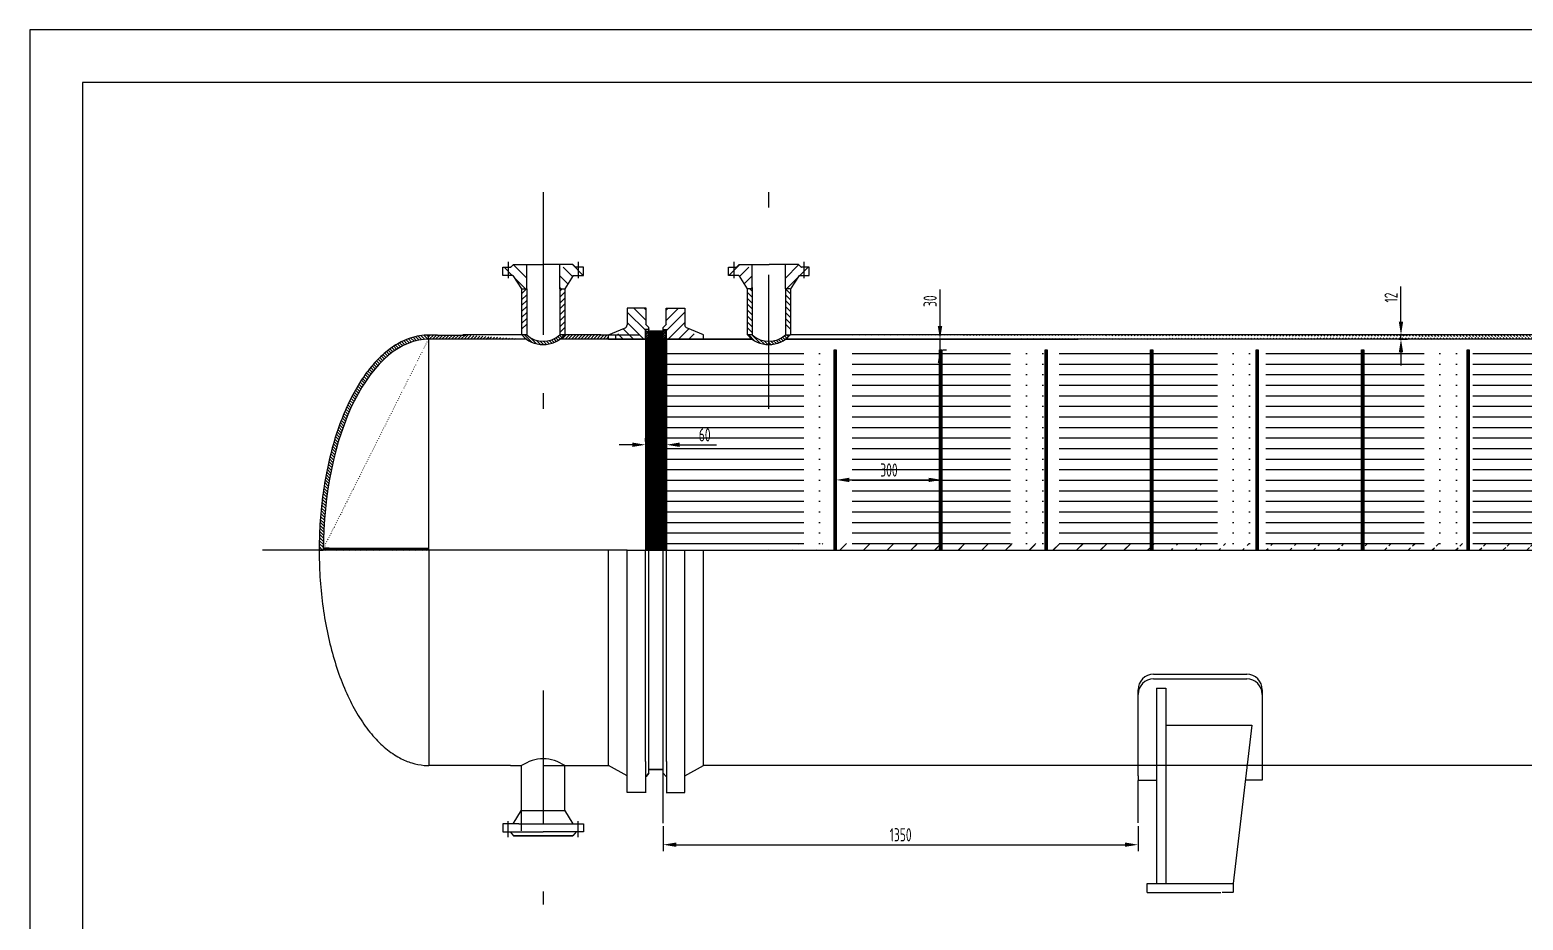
# Model space of a CAD drawing. Extents: x 1926 to 2767, y 1180 to 1774.
# Drawn here: x 1926 to 2209, y 1605.3 to 1774 of the extents above; entities that cross this region are included whole.
import ezdxf

# ---------------------------------------------------------------- set-up
doc = ezdxf.new("R2010")
doc.units = 0
for name, pattern in [('DASHDOT-M', [36, 30, -3, 0, -3]), ('DASHEDX2', [38.1, 25.4, -12.7]), ('DIVIDE-M', [39, 30, -3, 0, -3, 0, -3])]:
    doc.linetypes.add(name, pattern=pattern)
doc.layers.get('0').update_dxf_attribs({"linetype": 'CONTINUOUS'})
doc.layers.get('DEFPOINTS').update_dxf_attribs({"linetype": 'CONTINUOUS'})
doc.layers.add('CDR_DWG1', color=18, linetype='CONTINUOUS')
doc.layers.add('CDR_DWG3', color=1, linetype='DASHDOT-M')
doc.styles.get("Standard").update_dxf_attribs({"font": 'isocp.shx', "width": 0.707, "bigfont": 'hztxt.shx'})
doc.dimstyles.new('ISO-25', dxfattribs={"dimtxt": 2.5, "dimasz": 2.5, "dimexe": 1.25, "dimexo": 0.625, "dimtad": 1, "dimlfac": 15, "dimtxsty": 'STANDARD', "dimcen": 2.5, "dimazin": 3, "dimtfac": 1, "dimtmove": 0, "dimatfit": 3})
pattern_1 = [(135, (1936.8691, 1532.5973), (-0.29934187, -0.29934187), [])]
pattern_2 = [(45, (1936.8691, 1532.5973), (-0.2993419, 0.2993419), [])]
pattern_3 = [(45, (1956.86908, 1532.59732), (-0.14967094, 0.14967094), [])]

# ---------------------------------------------------------------- blocks, each defined once
blk = doc.blocks.new('*X2')
for p, q in [((114.44, 233.24), (115.33, 234.12)), ((114.44, 233.94), (114.62, 234.12)), ((114.44, 232.53), (115.36, 233.45)), ((115.36, 232.54), (114.44, 233.45)), ((115.17, 232.02), (114.44, 232.75)), ((115.36, 233.24), (114.48, 234.12)), ((114.64, 232.02), (115.36, 232.74)), ((115.36, 233.95), (115.19, 234.12)), ((114.46, 232.02), (114.44, 232.04))]:
    blk.add_line(p, q)
blk = doc.blocks.new('*X1')
for p, q in [((41.06, 114.6), (44.43, 117.97)), ((41.06, 117.43), (41.6, 117.97)), ((41.06, 111.77), (46.21, 116.92)), ((41.64, 109.52), (46.21, 114.09)), ((44.47, 109.52), (47.32, 112.37)), ((47.29, 109.52), (48.73, 110.96))]:
    blk.add_line(p, q)
blk = doc.blocks.new('法兰')
at = {"layer": 'CDR_DWG1'}
for p, q in [((5.09, 8.47), (5.09, 3.95)), ((10.24, 4.16), (10.24, 8.47)), ((11.01, 3.24), (10.09, 4.16)), ((-0.03, 1.18), (4.39, 2.99)), ((-0.03, 0), (-0.03, 1.18)), ((-0.01, 0.02), (11.01, 0.02)), ((10.98, 2.68), (10.04, 2.68)), ((10.09, 2.2), (10.09, 2.68)), ((10.09, 0.02), (10.09, 2.2)), ((10.11, 2.2), (11.02, 2.2)), ((11.01, 2.21), (11.01, 2.88)), ((11.01, 0.04), (11.01, 2.21))]:
    blk.add_line(p, q, dxfattribs=at)
blk.add_arc((4.09, 3.95), 1, 287.5069, 0, dxfattribs=at)
at = {"xscale": -1}
blk.add_blockref('*X1', (51.3, -109.5), dxfattribs=at)
blk.add_blockref('*X2', (-104.35, -231.93))
blk = doc.blocks.new('*X11')
for p, q in [((140.74, 221.35), (141.9, 222.51)), ((140.74, 219.93), (141.94, 221.13)), ((140.74, 218.52), (141.94, 219.72)), ((140.74, 217.11), (141.94, 218.31)), ((140.74, 215.69), (141.94, 216.89)), ((140.74, 214.28), (141.94, 215.48)), ((140.74, 212.86), (141.94, 214.06))]:
    blk.add_line(p, q)
blk = doc.blocks.new('*X12')
for p, q in [((149.84, 221.96), (150.39, 222.51)), ((149.84, 220.55), (151.04, 221.75)), ((149.84, 219.13), (151.04, 220.34)), ((149.84, 217.72), (151.04, 218.93)), ((149.84, 216.3), (151.04, 217.51)), ((149.84, 214.89), (151.04, 216.1)), ((149.84, 213.48), (151.04, 214.68)), ((149.84, 212.06), (151.04, 213.27))]:
    blk.add_line(p, q)
blk = doc.blocks.new('*X10')
for p, q in [((85.38, 225.75), (83.45, 227.68)), ((88.87, 225.09), (85.69, 228.27)), ((88.61, 222.51), (85.86, 225.27)), ((98.72, 223.72), (96.77, 225.67)), ((99.8, 225.47), (97.59, 227.68)), ((102.35, 225.75), (99.78, 228.32)), ((97.1, 222.51), (96.77, 222.85))]:
    blk.add_line(p, q)
blk = doc.blocks.new('鞍座')
at = {"layer": 'CDR_DWG1'}
for p, q in [((2, 12.78), (14.05, 12.78)), ((2, 12.18), (14.05, 12.18)), ((0, -0.33), (0, 10.78)), ((2.38, 10.99), (2.38, -14.23)), ((2.38, 10.99), (3.58, 10.99)), ((3.58, 10.99), (3.58, -14.23)), ((16.05, 10.78), (16.05, -0.92)), ((3.58, 6.2), (14.69, 6.2)), ((14.69, 6.2), (12.3, -14.23)), ((0, -0.33), (0, -0.92)), ((0, -0.92), (2.38, -0.92)), ((16.05, -0.92), (13.86, -0.92)), ((1.19, -15.43), (1.19, -14.23)), ((1.19, -14.23), (12.3, -14.23)), ((1.19, -15.43), (10.72, -15.43)), ((12.25, -15.43), (10.89, -15.43)), ((12.3, -14.23), (12.3, -15.43))]:
    blk.add_line(p, q, dxfattribs=at)
for centre, start, end in [((2, 10.78), 90, 180), ((2, 10.18), 90, 180), ((14.05, 10.78), 0, 90), ((14.05, 10.18), 0, 90)]:
    blk.add_arc(centre, 2, start, end, dxfattribs=at)
blk = doc.blocks.new('*D43')
at = {"color": 0}
for p, q in [((2078.8, 1687.4), (2078.8, 1689.95)), ((2098.8, 1687.4), (2098.8, 1689.95)), ((2081.3, 1688.7), (2096.3, 1688.7))]:
    blk.add_line(p, q, dxfattribs=at)
for points in [[(2081.3, 1689.11), (2081.3, 1688.28), (2078.8, 1688.7)], [(2096.3, 1689.11), (2096.3, 1688.28), (2098.8, 1688.7)]]:
    blk.add_solid(points, dxfattribs=at)
at = {"layer": 'DEFPOINTS', "color": 0}
for p in [(2098.8, 1688.7), (2078.8, 1686.77), (2098.8, 1686.77)]:
    blk.add_point(p, dxfattribs=at)
at = {"color": 0, "insert": (2088.8, 1690.57), "char_height": 2.5, "attachment_point": 5}
blk.add_mtext('300', dxfattribs=at)
blk = doc.blocks.new('*D45')
at = {"color": 0}
for p, q in [((2098.48, 1717.86), (2098.48, 1724.77)), ((2098.48, 1713.36), (2098.48, 1715.36)), ((2099.03, 1715.36), (2099.73, 1715.36)), ((2099.03, 1713.36), (2099.73, 1713.36)), ((2098.48, 1710.86), (2098.48, 1708.36))]:
    blk.add_line(p, q, dxfattribs=at)
for points in [[(2098.06, 1717.86), (2098.9, 1717.86), (2098.48, 1715.36)], [(2098.06, 1710.86), (2098.9, 1710.86), (2098.48, 1713.36)]]:
    blk.add_solid(points, dxfattribs=at)
at = {"layer": 'DEFPOINTS', "color": 0}
for p in [(2098.4, 1715.36), (2098.48, 1715.36), (2098.4, 1713.36)]:
    blk.add_point(p, dxfattribs=at)
at = {"color": 0, "insert": (2096.61, 1722.57), "char_height": 2.5, "attachment_point": 5, "rotation": 90}
blk.add_mtext('30', dxfattribs=at)
blk = doc.blocks.new('*D37')
at = {"color": 0}
for p, q in [((2046.02, 1623.11), (2046.02, 1618.33)), ((2136.02, 1623.11), (2136.02, 1618.33)), ((2048.52, 1619.58), (2133.52, 1619.58))]:
    blk.add_line(p, q, dxfattribs=at)
for points in [[(2048.52, 1620), (2048.52, 1619.17), (2046.02, 1619.58)], [(2133.52, 1620), (2133.52, 1619.17), (2136.02, 1619.58)]]:
    blk.add_solid(points, dxfattribs=at)
at = {"layer": 'DEFPOINTS', "color": 0}
for p in [(2046.02, 1623.73), (2136.02, 1623.73), (2136.02, 1619.58)]:
    blk.add_point(p, dxfattribs=at)
at = {"color": 0, "insert": (2091.02, 1621.46), "char_height": 2.5, "attachment_point": 5}
blk.add_mtext('1350', dxfattribs=at)
blk = doc.blocks.new('*D38')
at = {"color": 0}
for p, q in [((2185.86, 1718.66), (2185.86, 1725.34)), ((2185.46, 1716.16), (2187.11, 1716.16)), ((2185.46, 1715.36), (2187.11, 1715.36)), ((2185.86, 1715.36), (2185.86, 1716.16)), ((2185.86, 1712.86), (2185.86, 1710.36))]:
    blk.add_line(p, q, dxfattribs=at)
for points in [[(2185.44, 1718.66), (2186.27, 1718.66), (2185.86, 1716.16)], [(2185.44, 1712.86), (2186.27, 1712.86), (2185.86, 1715.36)]]:
    blk.add_solid(points, dxfattribs=at)
at = {"layer": 'DEFPOINTS', "color": 0}
for p in [(2184.83, 1716.16), (2184.83, 1715.36), (2185.86, 1716.16)]:
    blk.add_point(p, dxfattribs=at)
at = {"color": 0, "insert": (2183.98, 1723.25), "char_height": 2.5, "attachment_point": 5, "rotation": 90}
blk.add_mtext('12', dxfattribs=at)
blk = doc.blocks.new('*D40')
at = {"color": 0}
for p, q in [((2042.65, 1695.98), (2042.65, 1696.61)), ((2046.65, 1695.98), (2046.65, 1696.61)), ((2040.15, 1695.36), (2037.65, 1695.36)), ((2042.65, 1695.36), (2046.65, 1695.36)), ((2049.15, 1695.36), (2056.11, 1695.36))]:
    blk.add_line(p, q, dxfattribs=at)
for points in [[(2040.15, 1695.77), (2040.15, 1694.94), (2042.65, 1695.36)], [(2049.15, 1695.77), (2049.15, 1694.94), (2046.65, 1695.36)]]:
    blk.add_solid(points, dxfattribs=at)
at = {"layer": 'DEFPOINTS', "color": 0}
for p in [(2042.65, 1695.36), (2046.65, 1695.36), (2046.65, 1695.36)]:
    blk.add_point(p, dxfattribs=at)
at = {"color": 0, "insert": (2053.88, 1697.23), "char_height": 2.5, "attachment_point": 5}
blk.add_mtext('60', dxfattribs=at)

msp = doc.modelspace()

# ---------------------------------------------------------------- hatches: boundary and pattern name
h = msp.add_hatch()
h.set_pattern_fill('ANSI31', color=256, scale=0.133333, angle=90, style=0)
h.set_pattern_definition(pattern_1)
edge = h.paths.add_edge_path()
edge.add_ellipse((2001.5903, 1675.35744), major_axis=(0, 39.98812), ratio=0.500148489, start_angle=0.1721112, end_angle=89.3187154, ccw=False)
edge.add_line((2001.53023, 1715.34538), (2001.52549, 1716.1332))
edge.add_spline(control_points=[(2001.52549, 1716.1332), (2000.95788, 1716.12978), (2000.3904, 1716.08153), (1999.23992, 1715.89264), (1998.65718, 1715.74859), (1997.50376, 1715.36728), (1996.93308, 1715.13006), (1995.46613, 1714.39427), (1994.58301, 1713.82453), (1992.87291, 1712.46858), (1992.04582, 1711.68235), (1990.4581, 1709.90954), (1989.69743, 1708.92293), (1988.25225, 1706.76678), (1987.56776, 1705.59722), (1986.28434, 1703.09487), (1985.68544, 1701.76208), (1984.58198, 1698.95548), (1984.07743, 1697.48169), (1983.17038, 1694.41777), (1982.76788, 1692.82765), (1982.07125, 1689.55782), (1981.77712, 1687.87812), (1981.30192, 1684.45748), (1981.12086, 1682.71656), (1980.87469, 1679.20294), (1980.8096, 1677.43027), (1980.80266, 1675.55697), (1980.80247, 1675.45721), (1980.80248, 1675.35744)], knot_values=[0.003004248, 0.003004248, 0.003004248, 0.003004248, 0.081929876, 0.081929876, 0.163859752, 0.163859752, 0.245789628, 0.245789628, 0.377549115, 0.377549115, 0.509308601, 0.509308601, 0.641068087, 0.641068087, 0.772827573, 0.772827573, 0.90458706, 0.90458706, 1.036346546, 1.036346546, 1.168106032, 1.168106032, 1.299865518, 1.299865518, 1.431625005, 1.431625005, 1.563384491, 1.563384491, 1.570796328, 1.570796328, 1.570796328, 1.570796328], degree=3, periodic=0)
edge.add_line((1980.80248, 1675.35744), (1981.33581, 1675.35744))
edge.add_line((1981.33581, 1675.35744), (1981.33581, 1675.83291))
edge.add_line((1981.33581, 1675.83291), (1981.59172, 1675.83291))
h = msp.add_hatch()
h.set_pattern_fill('ANSI31', color=256, scale=0.133333, style=0)
h.set_pattern_definition(pattern_2)
edge = h.paths.add_edge_path()
edge.add_line((2003.25697, 1716.13339), (2008.5972, 1716.13339))
edge.add_line((2019.24534, 1716.15873), (2008.00872, 1716.15873))
edge.add_line((2020.13157, 1715.34556), (2009.626, 1715.34556))
edge.add_line((2009.626, 1715.34556), (2003.26717, 1715.34556))
edge.add_line((2003.26717, 1715.34556), (2001.5903, 1715.34556))
edge.add_line((2001.53023, 1715.34538), (2001.52549, 1716.1332))
h = msp.add_hatch()
h.set_pattern_fill('ANSI31', color=256, scale=0.133333, angle=90, style=0)
h.set_pattern_definition(pattern_1)
h.paths.add_polyline_path([(2027.28909, 1716.15882), (2026.39927, 1716.15882, -0.382633674), (2020.13508, 1716.15882), (2019.24534, 1716.15873, 0.455942894)])
h = msp.add_hatch()
h.set_pattern_fill('ANSI31', color=256, scale=0.133333, style=0)
h.set_pattern_definition(pattern_2)
h.paths.add_polyline_path([(2035.63692, 1716.158), (2034.17698, 1716.15737), (2027.35689, 1716.15882), (2027.28909, 1716.15882, -0.056418154), (2026.40641, 1715.34821), (2031.76368, 1715.34821), (2035.63692, 1715.34984)])
h = msp.add_hatch()
h.set_pattern_fill('ANSI31', color=256, scale=0.066667, style=0)
h.set_pattern_definition([(45, (2022.08014, 1649.44567), (-0.14967094, 0.14967094), [])])
h.paths.add_polyline_path([(2046.65254, 1715.35744), (2042.65254, 1715.35744), (2042.65254, 1675.35744), (2044.65254, 1675.35744), (2046.65254, 1675.35744)])
h.paths.add_polyline_path([(2046.01665, 1715.35744), (2046.01665, 1716.86636), (2043.28843, 1716.8735), (2043.28843, 1715.35744)])
h = msp.add_hatch()
h.set_pattern_fill('ANSI31', color=256, scale=0.133333, angle=90, style=0)
h.set_pattern_definition(pattern_1)
h.paths.add_polyline_path([(2070.05387, 1716.15882), (2069.16405, 1716.15882, -0.184456471), (2066.0379, 1714.96038), (2066.0379, 1714.32504, 0.216925803)])
h.paths.add_polyline_path([(2062.89986, 1716.15882), (2062.01129, 1716.15738, 0.217416628), (2066.0379, 1714.32504), (2066.0379, 1714.96038, -0.185112127)])
h = msp.add_hatch()
h.set_pattern_fill('ANSI31', color=256, scale=0.133333, angle=90, style=0)
h.set_pattern_definition(pattern_1)
edge = h.paths.add_edge_path()
edge.add_line((2069.1838, 1715.35744), (2124.65254, 1715.35744))
edge.add_line((2415.37391, 1716.15744), (2070.8293, 1716.15744))
edge.add_line((2436.47326, 1715.35744), (2124.65254, 1715.35744))
edge.add_line((2415.37391, 1716.15744), (2425.12677, 1716.15757))
h = msp.add_hatch()
h.set_pattern_fill('ANSI31', color=256, scale=0.066667, style=0)
h.set_pattern_definition([(45, (1936.86908, 1532.59732), (-0.14967094, 0.14967094), [])])
h.paths.add_polyline_path([(2078.80224, 1713.35744), (2078.40224, 1713.35744), (2078.40225, 1675.35885), (2078.80224, 1675.35744)])
h = msp.add_hatch()
h.set_pattern_fill('ANSI31', color=256, scale=0.066667, style=0)
h.set_pattern_definition(pattern_3)
h.paths.add_polyline_path([(2098.80224, 1713.35744), (2098.40224, 1713.35744), (2098.40225, 1675.35885), (2098.80224, 1675.35744)])
h = msp.add_hatch()
h.set_pattern_fill('ANSI31', color=256, scale=0.066667, style=0)
h.set_pattern_definition(pattern_3)
h.paths.add_polyline_path([(2098.80224, 1713.35744), (2098.40224, 1713.35744), (2098.40225, 1675.35885), (2098.80224, 1675.35744)])
h = msp.add_hatch()
h.set_pattern_fill('ANSI31', color=256, scale=0.066667, style=0)
h.set_pattern_definition([(45, (1976.86908, 1532.59732), (-0.14967094, 0.14967094), [])])
h.paths.add_polyline_path([(2118.80224, 1713.35744), (2118.40224, 1713.35744), (2118.40225, 1675.35885), (2118.80224, 1675.35744)])
h = msp.add_hatch()
h.set_pattern_fill('ANSI31', color=256, scale=0.066667, style=0)
h.set_pattern_definition([(45, (1996.86908, 1532.59732), (-0.14967094, 0.14967094), [])])
h.paths.add_polyline_path([(2138.80224, 1713.35744), (2138.40224, 1713.35744), (2138.40225, 1675.35885), (2138.80224, 1675.35744)])
h = msp.add_hatch()
h.set_pattern_fill('ANSI31', color=256, scale=0.066667, style=0)
h.set_pattern_definition([(45, (2016.86908, 1532.59732), (-0.14967094, 0.14967094), [])])
h.paths.add_polyline_path([(2158.80224, 1713.35744), (2158.40224, 1713.35744), (2158.40225, 1675.35885), (2158.80224, 1675.35744)])
h = msp.add_hatch()
h.set_pattern_fill('ANSI31', color=256, scale=0.066667, style=0)
h.set_pattern_definition([(45, (2036.86908, 1532.59732), (-0.14967094, 0.14967094), [])])
h.paths.add_polyline_path([(2178.80224, 1713.35744), (2178.40224, 1713.35744), (2178.40225, 1675.35885), (2178.80224, 1675.35744)])
h = msp.add_hatch()
h.set_pattern_fill('ANSI31', color=256, scale=0.066667, style=0)
h.set_pattern_definition([(45, (2056.86908, 1532.59732), (-0.14967094, 0.14967094), [])])
h.paths.add_polyline_path([(2198.40225, 1675.35885), (2198.80224, 1675.35744), (2198.80224, 1713.35744), (2198.40224, 1713.35744)])
h = msp.add_hatch()
h.set_pattern_fill('ANSI31', color=256, scale=0.066667, angle=90, style=0)
h.set_pattern_definition([(135, (2022.08014, 1649.44567), (-0.1496709, -0.1496709), [])])
edge = h.paths.add_edge_path()
edge.add_line((2001.5903, 1675.69077), (1981.591, 1675.69077))
edge.add_ellipse((2001.5903, 1675.35744), major_axis=(0, 39.98812), ratio=0.500148489, start_angle=89.5223878, end_angle=90)
edge.add_line((1981.5903, 1675.35744), (2001.5903, 1675.35744))
edge.add_line((2001.5903, 1675.35744), (2001.5903, 1675.69077))
h = msp.add_hatch(color=256)
edge = h.paths.add_edge_path()
edge.add_line((1981.71706, 1675.83291), (1981.59172, 1675.83291))
edge.add_ellipse((2001.5903, 1675.35744), major_axis=(0, 39.98812), ratio=0.500148489, start_angle=89.3187154, end_angle=89.4804872)
edge.add_line((1981.59133, 1675.76162), (1981.71706, 1675.83291))
edge = h.paths.add_edge_path()
edge.add_line((1981.70833, 1675.69077), (1981.591, 1675.69077))
edge.add_ellipse((2001.5903, 1675.35744), major_axis=(0, 39.98812), ratio=0.500148489, start_angle=89.5223878, end_angle=89.6611487)
edge.add_line((1981.59065, 1675.59393), (1981.70833, 1675.69077))
edge = h.paths.add_edge_path()
edge.add_line((1982.69572, 1675.71973), (1981.65439, 1675.71973))
edge.add_line((1981.65439, 1675.71973), (1981.59113, 1675.72001))
edge.add_ellipse((2001.5903, 1675.35744), major_axis=(0, 39.98812), ratio=0.500148489, start_angle=89.4804872, end_angle=89.5223878)
edge.add_line((1981.591, 1675.69077), (1982.69572, 1675.69077))
edge.add_line((1982.69572, 1675.69077), (1982.69572, 1675.71973))
h = msp.add_hatch()
h.set_pattern_fill('ANSI31', color=256, scale=0.066667, style=0)
h.set_pattern_definition([(45, (2094.7985, 1380.30834), (-0.14967094, 0.14967094), [])])
edge = h.paths.add_edge_path()
edge.add_line((1982.69572, 1675.83291), (1981.71706, 1675.83291))
edge.add_line((1981.71706, 1675.83291), (1981.59133, 1675.76162))
edge.add_ellipse((2001.5903, 1675.35744), major_axis=(0, 39.98812), ratio=0.500148489, start_angle=89.3187154, end_angle=89.4804872)
edge.add_line((1981.59113, 1675.72001), (1981.65439, 1675.71973))
edge.add_line((1981.65439, 1675.71973), (1982.69572, 1675.71973))
edge.add_line((1982.69572, 1675.71973), (1982.69572, 1675.83291))
h = msp.add_hatch()
h.set_pattern_fill('ANSI31', color=256, style=0)
h.paths.add_polyline_path([(2118.40225, 1676.64253), (2098.80224, 1676.64253), (2098.80224, 1675.35744), (2118.40225, 1675.35744)], flags=17)
h.paths.add_polyline_path([(2138.40225, 1676.64253), (2118.80224, 1676.64253), (2118.80224, 1675.35744), (2138.40225, 1675.35744)], flags=17)
h.paths.add_polyline_path([(2098.40225, 1676.64253), (2078.80224, 1676.64253), (2078.80224, 1675.35744), (2098.40225, 1675.35744)], flags=17)
edge = h.paths.add_edge_path()
edge.add_line((2042.65254, 1676.64253), (2447.08457, 1676.64253))
edge.add_line((2044.65254, 1675.35744), (2444.65254, 1675.35744))
h = msp.add_hatch()
h.set_pattern_fill('ANSI31', color=256, style=0)
h.paths.add_polyline_path([(2098.40225, 1676.64253), (2078.80224, 1676.64253), (2078.80224, 1675.35744), (2098.40225, 1675.35744)])
h.paths.add_polyline_path([(2118.40225, 1676.64253), (2098.80224, 1676.64253), (2098.80224, 1675.35744), (2118.40225, 1675.35744)])
h.paths.add_polyline_path([(2138.40225, 1676.64253), (2118.80224, 1676.64253), (2118.80224, 1675.35744), (2138.40225, 1675.35744)])

# ---------------------------------------------------------------- linework, layer by layer
at = {"linetype": 'DASHEDX2'}
for p, q in [((2023.26717, 1743.22204), (2023.26717, 1702.17961)), ((2066.03195, 1702.17961), (2066.03195, 1743.22204)), ((2023.27278, 1648.79424), (2023.26304, 1608.27307))]:
    msp.add_line(p, q, dxfattribs=at)
for p, q in [((2023.26717, 1729.49076), (2023.26717, 1716.15741)), ((2042.75314, 1721.21532), (2039.18227, 1721.21532)), ((2046.55194, 1721.21532), (2050.12281, 1721.21532)), ((2001.53023, 1715.34538), (2001.52549, 1716.1332)), ((2003.25697, 1716.13339), (2001.5903, 1716.13339)), ((2003.26717, 1715.34556), (2001.5903, 1715.34556)), ((2001.5903, 1675.35744), (2001.5903, 1715.34556)), ((2003.26717, 1716.15741), (2003.25697, 1716.13339)), ((2003.25697, 1716.13339), (2008.5972, 1716.13339)), ((2009.626, 1715.34556), (2003.26717, 1715.34556)), ((2019.24534, 1716.15873), (2008.00872, 1716.15873)), ((2020.13157, 1715.34556), (2009.626, 1715.34556)), ((2020.13508, 1716.15882), (2019.24534, 1716.15873)), ((2027.35689, 1716.15882), (2026.39927, 1716.15882)), ((2031.76368, 1715.34821), (2026.39927, 1715.34821)), ((2034.17698, 1716.15737), (2027.35689, 1716.15882)), ((2053.65367, 1715.35744), (2031.76368, 1715.34821)), ((2034.17698, 1716.15737), (2041.54217, 1716.16053)), ((2037.00103, 1716.1425), (2037.00103, 1715.3425)), ((2037.00243, 1715.3425), (2037.00103, 1715.3425)), ((2046.65254, 1715.35744), (2042.65254, 1715.35744)), ((2042.65254, 1715.35744), (2042.65254, 1675.35744)), ((2043.26717, 1717.20404), (2043.26717, 1717.60893)), ((2043.28843, 1717.3368), (2043.26717, 1717.20404)), ((2046.0107, 1716.86637), (2043.28843, 1716.8735)), ((2043.28843, 1716.8735), (2043.28843, 1715.35744)), ((2044.65254, 1715.35744), (2062.8801, 1715.35744)), ((2062.8801, 1715.35744), (2044.65254, 1715.35744)), ((2044.65254, 1715.35744), (2062.8801, 1715.35744)), ((2044.65254, 1715.35744), (2046.65254, 1715.35744)), ((2046.0379, 1717.20404), (2046.01665, 1717.58768)), ((2046.65254, 1715.35744), (2046.65254, 1675.35744)), ((2062.89986, 1716.15882), (2062.01129, 1716.15738)), ((2069.16405, 1716.15882), (2070.11583, 1716.15882)), ((2069.1838, 1715.35744), (2124.65254, 1715.35744)), ((2124.65254, 1715.35744), (2069.1838, 1715.35744)), ((2069.1838, 1715.35744), (2124.65254, 1715.35744)), ((2070.8293, 1716.15744), (2070.05266, 1716.15744)), ((2415.37391, 1716.15744), (2070.8293, 1716.15744)), ((2436.47326, 1715.35744), (2124.65254, 1715.35744)), ((2078.40224, 1713.35744), (2078.80224, 1713.35744)), ((2078.40225, 1675.35885), (2078.40224, 1713.35744)), ((2078.80224, 1713.35744), (2078.80224, 1675.35744)), ((2098.40224, 1713.35744), (2098.80224, 1713.35744)), ((2098.40225, 1675.35885), (2098.40224, 1713.35744)), ((2098.40224, 1713.35744), (2098.80224, 1713.35744)), ((2098.40225, 1675.35885), (2098.40224, 1713.35744)), ((2098.80224, 1713.35744), (2098.80224, 1675.35744)), ((2098.80224, 1713.35744), (2098.80224, 1675.35744)), ((2118.40224, 1713.35744), (2118.80224, 1713.35744)), ((2118.40225, 1675.35885), (2118.40224, 1713.35744)), ((2118.80224, 1713.35744), (2118.80224, 1675.35744)), ((2138.40224, 1713.35744), (2138.80224, 1713.35744)), ((2138.40225, 1675.35885), (2138.40224, 1713.35744)), ((2138.80224, 1713.35744), (2138.80224, 1675.35744)), ((2158.40224, 1713.35744), (2158.80224, 1713.35744)), ((2158.40225, 1675.35885), (2158.40224, 1713.35744)), ((2158.80224, 1713.35744), (2158.80224, 1675.35744)), ((2178.40224, 1713.35744), (2178.80224, 1713.35744)), ((2178.40225, 1675.35885), (2178.40224, 1713.35744)), ((2178.80224, 1713.35744), (2178.80224, 1675.35744)), ((2198.40224, 1713.35744), (2198.80224, 1713.35744)), ((2198.40225, 1675.35885), (2198.40224, 1713.35744)), ((2198.80224, 1713.35744), (2198.80224, 1675.35744)), ((1981.70833, 1675.69077), (1981.59065, 1675.59393)), ((2001.5903, 1675.69077), (1981.591, 1675.69077)), ((1981.65439, 1675.71973), (1981.59113, 1675.72001)), ((1981.59172, 1675.83291), (1982.69572, 1675.83291)), ((1981.71706, 1675.83291), (1981.59172, 1675.76184)), ((1982.69572, 1675.71973), (1981.65439, 1675.71973)), ((1982.69572, 1675.83291), (1982.69572, 1675.69077)), ((2001.5903, 1675.35744), (2001.5903, 1675.69077)), ((2035.63692, 1675.35744), (1970.07677, 1675.35744)), ((1980.80248, 1675.35744), (1981.53581, 1675.35744)), ((1980.80248, 1675.35744), (1981.33581, 1675.35744)), ((1982.72413, 1675.35744), (1982.72413, 1675.35744)), ((2001.5903, 1675.35744), (2001.5903, 1634.58148)), ((2035.63692, 1635.37238), (2035.63692, 1675.35744)), ((2039.18227, 1675.35744), (2035.63692, 1675.35744)), ((2039.18226, 1632.18501), (2039.18226, 1675.35744)), ((2039.18226, 1675.35744), (2044.65254, 1675.35744)), ((2039.18227, 1629.49955), (2039.18227, 1675.35744)), ((2042.65254, 1675.35744), (2044.65254, 1675.35744)), ((2042.65254, 1635.35744), (2042.65254, 1675.35744)), ((2042.65254, 1635.35744), (2042.65254, 1675.35744)), ((2043.28843, 1633.1272), (2043.28843, 1675.35744)), ((2044.65254, 1675.35744), (2444.65254, 1675.35744)), ((2046.01665, 1633.1272), (2046.01665, 1675.35744)), ((2046.65254, 1635.35744), (2046.65254, 1675.35744)), ((2050.12281, 1629.49955), (2050.12281, 1675.35744)), ((2053.66815, 1635.37238), (2053.66815, 1675.35744)), ((2078.80224, 1675.35744), (2078.40225, 1675.35885)), ((2098.80224, 1675.35744), (2098.40225, 1675.35885)), ((2098.80224, 1675.35744), (2098.40225, 1675.35885)), ((2118.80224, 1675.35744), (2118.40225, 1675.35885)), ((2138.80224, 1675.35744), (2138.40225, 1675.35885)), ((2158.80224, 1675.35744), (2158.40225, 1675.35885)), ((2178.80224, 1675.35744), (2178.40225, 1675.35885)), ((2198.80224, 1675.35744), (2198.40225, 1675.35885)), ((2017.09911, 1634.55744), (2001.5903, 1634.58148)), ((2017.09911, 1634.55744), (2019.1833, 1634.55744)), ((2023.26717, 1634.55744), (2027.59569, 1634.55744)), ((2027.35105, 1634.33042), (2027.35105, 1634.55744)), ((2027.35105, 1634.55744), (2035.63692, 1634.55744)), ((2035.63692, 1634.55757), (2035.63692, 1635.37238)), ((2039.18227, 1632.63633), (2035.63692, 1634.55757)), ((2042.65254, 1635.35744), (2042.65254, 1629.49955)), ((2046.0107, 1633.8485), (2043.28843, 1633.84137)), ((2043.29438, 1633.8485), (2046.01665, 1633.84137)), ((2046.65254, 1635.35744), (2046.65254, 1629.49955)), ((2050.12281, 1632.63633), (2053.66815, 1634.55757)), ((2070.8293, 1634.55744), (2053.66784, 1634.55744)), ((2053.66815, 1634.55757), (2053.66815, 1635.37238)), ((2415.37391, 1634.55744), (2070.8293, 1634.55744)), ((2042.75314, 1632.49131), (2042.65254, 1632.37181)), ((2042.75314, 1632.49131), (2043.28843, 1633.1272)), ((2043.28843, 1633.1272), (2042.75314, 1632.49131)), ((2046.55194, 1632.49131), (2046.01665, 1633.1272)), ((2046.01665, 1633.1272), (2046.55194, 1632.49131)), ((2046.55194, 1632.49131), (2046.65254, 1632.37181)), ((2042.75314, 1629.49955), (2039.18227, 1629.49955)), ((2042.65254, 1629.49955), (2039.18227, 1629.49955)), ((2046.55194, 1629.49955), (2050.12281, 1629.49955)), ((2046.65254, 1629.49955), (2050.12281, 1629.49955))]:
    msp.add_line(p, q)
at = {"linetype": 'DIVIDE-M'}
for p, q in [((2042.65254, 1712.64253), (2447.08457, 1712.64253)), ((2042.65254, 1712.64253), (2447.08457, 1712.64253)), ((2042.65254, 1710.64253), (2447.08457, 1710.64253)), ((2042.65254, 1708.64253), (2447.08457, 1708.64253)), ((2042.65254, 1706.64253), (2447.08457, 1706.64253)), ((2042.65254, 1704.64253), (2447.08457, 1704.64253)), ((2042.65254, 1702.64253), (2447.08457, 1702.64253)), ((2042.65254, 1700.64253), (2447.08457, 1700.64253)), ((2042.65254, 1698.64253), (2447.08457, 1698.64253)), ((2042.65254, 1696.64253), (2447.08457, 1696.64253)), ((2042.65254, 1694.64253), (2447.08457, 1694.64253)), ((2042.65254, 1692.64253), (2447.08457, 1692.64253)), ((2042.65254, 1690.64253), (2447.08457, 1690.64253)), ((2042.65254, 1688.64253), (2447.08457, 1688.64253)), ((2042.65254, 1686.64253), (2447.08457, 1686.64253)), ((2042.65254, 1684.64253), (2447.08457, 1684.64253)), ((2042.65254, 1682.64253), (2447.08457, 1682.64253)), ((2042.65254, 1680.64253), (2447.08457, 1680.64253)), ((2042.65254, 1678.64253), (2447.08457, 1678.64253)), ((2042.65254, 1676.64253), (2447.08457, 1676.64253))]:
    msp.add_line(p, q, dxfattribs=at)
at = {"color": 1}
for p, q in [((2046.01665, 1623.68965), (2046.01665, 1633.1272)), ((2136.01665, 1623.73132), (2136.01665, 1631.77139))]:
    msp.add_line(p, q, dxfattribs=at)
at = {"color": 6}
for points in [[(1925.9651, 1179.96051), (2766.9651, 1179.96051), (2766.9651, 1773.96051), (1925.9651, 1773.96051)], [(1935.9651, 1189.96051), (2756.9651, 1189.96051), (2756.9651, 1763.96051), (1935.9651, 1763.96051)]]:
    msp.add_lwpolyline(points, close=True, dxfattribs=at)
msp.add_ellipse((2001.5903, 1675.35744), major_axis=(0, 39.98812), ratio=0.500148489, start_param=0, end_param=1.570796327)
msp.add_open_spline([(2001.5903, 1716.13339), (2001.00109, 1716.13339), (2000.41188, 1716.08505), (1999.23992, 1715.89264), (1998.65718, 1715.74859), (1997.50376, 1715.36728), (1996.93308, 1715.13006), (1995.46613, 1714.39427), (1994.58301, 1713.82453), (1992.87291, 1712.46858), (1992.04582, 1711.68235), (1990.4581, 1709.90954), (1989.69743, 1708.92293), (1988.25225, 1706.76678), (1987.56776, 1705.59722), (1986.28434, 1703.09487), (1985.68544, 1701.76208), (1984.58198, 1698.95548), (1984.07743, 1697.48169), (1983.17038, 1694.41777), (1982.76788, 1692.82765), (1982.07125, 1689.55782), (1981.77712, 1687.87812), (1981.30192, 1684.45748), (1981.12086, 1682.71656), (1980.87469, 1679.20294), (1980.8096, 1677.43027), (1980.79645, 1673.88321), (1980.8484, 1672.10884), (1981.06847, 1668.58847), (1981.2366, 1666.84249), (1981.68635, 1663.40846), (1981.96796, 1661.72043), (1982.64017, 1658.43082), (1983.03076, 1656.82926), (1983.91478, 1653.73953), (1984.40821, 1652.25138), (1985.49036, 1649.4134), (1986.07907, 1648.06358), (1987.34312, 1645.52482), (1988.01845, 1644.33587), (1989.44637, 1642.13883), (1990.19895, 1641.13073), (1991.77162, 1639.31307), (1992.59173, 1638.50348), (1994.28913, 1637.09902), (1995.16652, 1636.50413), (1996.81609, 1635.62459), (1997.58149, 1635.30482), (1999.13265, 1634.8336), (1999.91838, 1634.68226), (2001.00127, 1634.59355), (2001.29579, 1634.58148), (2001.5903, 1634.58148)], degree=3, knots=[0, 0, 0, 0, 0.081929876, 0.081929876, 0.163859752, 0.163859752, 0.245789628, 0.245789628, 0.377549115, 0.377549115, 0.509308601, 0.509308601, 0.641068087, 0.641068087, 0.772827573, 0.772827573, 0.90458706, 0.90458706, 1.036346546, 1.036346546, 1.168106032, 1.168106032, 1.299865518, 1.299865518, 1.431625005, 1.431625005, 1.563384491, 1.563384491, 1.695143977, 1.695143977, 1.826903464, 1.826903464, 1.95866295, 1.95866295, 2.090422436, 2.090422436, 2.222181922, 2.222181922, 2.353941409, 2.353941409, 2.485700895, 2.485700895, 2.617460381, 2.617460381, 2.749219868, 2.749219868, 2.880979354, 2.880979354, 2.990809943, 2.990809943, 3.100640532, 3.100640532, 3.141592654, 3.141592654, 3.141592654, 3.141592654])
at = {"layer": 'CDR_DWG1'}
for p, q in [((2017.14507, 1728.98017), (2017.65566, 1729.49076)), ((2017.65566, 1729.49076), (2023.16982, 1729.49076)), ((2020.13508, 1724.88435), (2020.13508, 1729.49076)), ((2028.88867, 1729.49076), (2023.16982, 1729.49076)), ((2026.39927, 1724.88435), (2026.39927, 1729.49076)), ((2029.39926, 1728.98017), (2028.88867, 1729.49076)), ((2059.89987, 1728.98017), (2060.41046, 1729.49076)), ((2060.41046, 1729.49076), (2066.12931, 1729.49076)), ((2062.89986, 1724.88435), (2062.89986, 1729.49076)), ((2071.64347, 1729.49076), (2066.12931, 1729.49076)), ((2069.16405, 1724.88435), (2069.16405, 1729.49076)), ((2072.15406, 1728.98017), (2071.64347, 1729.49076)), ((2015.61329, 1727.4484), (2015.61329, 1728.98017)), ((2015.61329, 1728.98017), (2017.14507, 1728.98017)), ((2017.49675, 1727.4484), (2015.61329, 1727.4484)), ((2017.14507, 1728.98017), (2017.06053, 1728.98017)), ((2017.49675, 1727.4484), (2019.1833, 1724.90087)), ((2028.934, 1727.4484), (2027.35689, 1724.88435)), ((2028.934, 1727.4484), (2030.93103, 1727.4484)), ((2030.93103, 1728.98017), (2029.39926, 1728.98017)), ((2030.93103, 1727.4484), (2030.93103, 1728.98017)), ((2058.3681, 1728.98017), (2059.89987, 1728.98017)), ((2058.3681, 1727.4484), (2058.3681, 1728.98017)), ((2060.36513, 1727.4484), (2058.3681, 1727.4484)), ((2060.36513, 1727.4484), (2061.94223, 1724.88435)), ((2071.80237, 1727.4484), (2070.11583, 1724.90087)), ((2071.80237, 1727.4484), (2073.68584, 1727.4484)), ((2072.15406, 1728.98017), (2072.23859, 1728.98017)), ((2073.68584, 1728.98017), (2072.15406, 1728.98017)), ((2073.68584, 1727.4484), (2073.68584, 1728.98017)), ((2019.1833, 1724.90087), (2019.1833, 1716.15882)), ((2019.26716, 1724.88435), (2020.13508, 1724.88435)), ((2020.13508, 1724.88435), (2020.13508, 1716.15882)), ((2026.39927, 1725.14811), (2026.39927, 1716.15882)), ((2026.39927, 1724.88435), (2027.35689, 1724.88435)), ((2027.35689, 1724.88435), (2027.35689, 1716.15882)), ((2061.94223, 1724.88435), (2061.94223, 1716.15882)), ((2062.89986, 1724.88435), (2061.94223, 1724.88435)), ((2062.89986, 1725.14811), (2062.89986, 1716.15882)), ((2069.16405, 1724.88435), (2069.16405, 1716.15882)), ((2070.03196, 1724.88435), (2069.16405, 1724.88435)), ((2070.11583, 1724.90087), (2070.11583, 1716.15882)), ((2019.1833, 1622.22683), (2019.1833, 1634.55744)), ((2027.35105, 1626.09073), (2027.35105, 1634.49105)), ((2017.60343, 1623.53227), (2019.17501, 1626.09897)), ((2019.17917, 1626.09073), (2027.34692, 1626.09073)), ((2028.92782, 1623.54374), (2027.35105, 1626.10725)), ((2018.66972, 1623.53443), (2015.60682, 1623.52823)), ((2015.60682, 1623.52823), (2015.60993, 1621.99678)), ((2015.60993, 1621.99678), (2023.26717, 1622.01229)), ((2017.02337, 1622.00055), (2017.6616, 1621.27237)), ((2018.67282, 1623.54374), (2027.86153, 1623.54374)), ((2030.92444, 1622.01229), (2023.26717, 1622.01229)), ((2027.86153, 1623.54374), (2030.92444, 1623.54374)), ((2029.51099, 1622.0132), (2028.87424, 1621.28372)), ((2030.92444, 1623.54374), (2030.92444, 1622.01229)), ((2017.65185, 1621.28372), (2028.87424, 1621.28372)), ((2028.88397, 1621.2951), (2017.6616, 1621.27237))]:
    msp.add_line(p, q, dxfattribs=at)
for centre, radius, start, end in [((2023.26717, 1719.65241), 5.32738, 220.9800937, 319.0006494), ((2023.26717, 1719.65241), 4.69203, 228.1229327, 311.8770673), ((2066.03195, 1719.65241), 5.32738, 220.9993506, 319.0199063), ((2066.03195, 1719.65241), 4.69203, 228.1229327, 311.8770673), ((2023.26717, 1628.70572), 7.13587, 55.0890666, 124.9109334)]:
    msp.add_arc(centre, radius, start, end, dxfattribs=at)
at = {"layer": 'CDR_DWG3', "linetype": 'DASHDOT-M'}
for p, q in [((2016.63447, 1730.00135), (2016.63447, 1726.9378)), ((2029.90985, 1730.00135), (2029.90985, 1726.9378)), ((2059.38928, 1730.00135), (2059.38928, 1726.9378)), ((2072.66465, 1730.00135), (2072.66465, 1726.9378)), ((2016.63296, 1620.97788), (2016.62676, 1624.04078)), ((2029.90347, 1620.99132), (2029.90347, 1624.05423))]:
    msp.add_line(p, q, dxfattribs=at)

# ---------------------------------------------------------------- block references
for name, p, xscale, yscale, zscale in [('*X10', (1949.64871, 1548.39769), 0.7931516010735715, 0.7931516010735715, 0.7931516010735715), ('*X10', (2139.65042, 1548.39769), -0.7931516010735715, 0.7931516010735715, 0.7931516010735715), ('*X11', (1907.55591, 1548.39769), 0.7931516010735715, 0.7931516010735715, 0.7931516010735715), ('*X12', (1907.55591, 1548.39769), 0.7931516010735715, 0.7931516010735715, 0.7931516010735715), ('*X12', (2181.74322, 1548.39769), -0.7931516010735715, 0.7931516010735715, 0.7931516010735715), ('*X11', (2181.74322, 1548.39769), -0.7931516010735715, 0.7931516010735715, 0.7931516010735715), ('法兰', (2035.65612, 1715.3425), 0.6933715147189241, 0.6933715147189241, 0.6933715147189241), ('法兰', (2053.64895, 1715.3425), -0.6933715147189241, 0.6933715147189241, 0.6933715147189241), ('鞍座', (2136.01665, 1633.1272), 1.466666666666667, 1.466666666666667, 1.466666666666667)]:
    msp.add_blockref(name, p, dxfattribs=dict(xscale=xscale, yscale=yscale, zscale=zscale))

# ---------------------------------------------------------------- dimensions: what is measured, and where the dimension line sits
at = {"color": 1}
for base, p1, p2, picture, middle in [((2098.48075, 1715.35744), (2098.40224, 1713.35744), (2098.40224, 1715.35744), '*D45', (2096.60575, 1722.56577)), ((2185.85727, 1716.15744), (2184.83289, 1715.35744), (2184.83289, 1716.15744), '*D38', (2183.98227, 1723.24771))]:
    dim = msp.add_linear_dim(base=base, p1=p1, p2=p2, angle=90, dimstyle='ISO-25', dxfattribs=at)
    dim.commit()
    dim.dimension.update_dxf_attribs({"geometry": picture, "text_midpoint": middle})
for base, p1, p2, picture, middle in [((2046.65254, 1695.35744), (2042.65254, 1695.35744), (2046.65254, 1695.35744), '*D40', (2053.88171, 1697.23244)), ((2098.80224, 1688.69813), (2078.80224, 1686.77463), (2098.80224, 1686.77463), '*D43', (2088.80224, 1690.57313)), ((2136.01665, 1619.58433), (2046.01665, 1623.73132), (2136.01665, 1623.73132), '*D37', (2091.01665, 1621.45933))]:
    dim = msp.add_linear_dim(base=base, p1=p1, p2=p2, dimstyle='ISO-25', dxfattribs=at)
    dim.commit()
    dim.dimension.update_dxf_attribs({"geometry": picture, "text_midpoint": middle})

doc.saveas('drawing.dxf')
